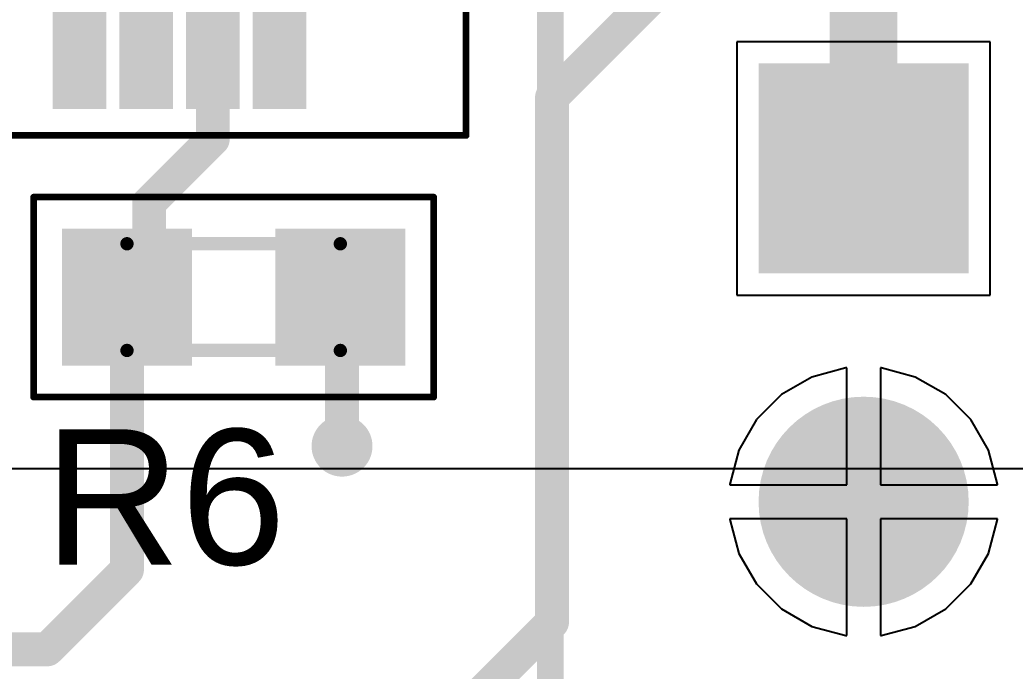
# Model space of a CAD drawing. Header units: inches. Extents: x -0.1 to 45, y 0.5 to 34.4.
# Drawn here: x 32.08 to 39.54, y 6.77 to 11.65 of the extents above; entities that cross this region are included whole.
import ezdxf

# ---------------------------------------------------------------- set-up
doc = ezdxf.new("R2010")
doc.units = ezdxf.units.IN
doc.styles.add('Arial', font='', dxfattribs={"height": 0.2})
doc.styles.get('Arial').set_extended_font_data('Arial')

# ---------------------------------------------------------------- blocks, each defined once
blk = doc.blocks.new('RESC1608X55N_52')
for color, points in [(216, [(-1.288, -0.513), (-1.288, 0.513), (-0.312, 0.513), (-0.312, -0.513)]), (8, [(-1.25, -0.475), (-1.25, 0.475), (-0.35, 0.475), (-0.35, -0.475)]), (1, [(-1.25, -0.475), (-1.25, 0.475), (-0.35, 0.475), (-0.35, -0.475)]), (216, [(0.312, -0.513), (0.312, 0.513), (1.288, 0.513), (1.288, -0.513)]), (8, [(0.35, -0.475), (0.35, 0.475), (1.25, 0.475), (1.25, -0.475)]), (1, [(0.35, -0.475), (0.35, 0.475), (1.25, 0.475), (1.25, -0.475)])]:
    blk.add_hatch(color=color).paths.add_polyline_path(points)
for points in [[(1.5, 0.75, 0.05, 0.05, 0), (-1.5, 0.75, 0.05, 0.05, 0)], [(-1.5, 0.75, 0.05, 0.05, 0), (-1.5, -0.75, 0.05, 0.05, 0)], [(1.5, 0.75, 0.05, 0.05, 0), (1.5, -0.75, 0.05, 0.05, 0)], [(-0.8, 0.4, 0.1, 0.1, 0), (-0.8, -0.4, 0.1, 0.1, 0)], [(0.8, 0.4, 0.1, 0.1, 0), (-0.8, 0.4, 0.1, 0.1, 0)], [(0.8, 0.4, 0.1, 0.1, 0), (0.8, -0.4, 0.1, 0.1, 0)], [(0.8, -0.4, 0.1, 0.1, 0), (-0.8, -0.4, 0.1, 0.1, 0)], [(1.5, -0.75, 0.05, 0.05, 0), (-1.5, -0.75, 0.05, 0.05, 0)]]:
    blk.add_lwpolyline(points, format="xyseb")
for points in [[(-1.5125, 0.75, 0.025, 0.025, 1), (-1.4875, 0.75, 0.025, 0.025, 1)], [(-1.5125, 0.75, 0.025, 0.025, 1), (-1.4875, 0.75, 0.025, 0.025, 1)], [(1.4875, 0.75, 0.025, 0.025, 1), (1.5125, 0.75, 0.025, 0.025, 1)], [(1.4875, 0.75, 0.025, 0.025, 1), (1.5125, 0.75, 0.025, 0.025, 1)], [(-0.825, 0.4, 0.05, 0.05, 1), (-0.775, 0.4, 0.05, 0.05, 1)], [(-0.825, 0.4, 0.05, 0.05, 1), (-0.775, 0.4, 0.05, 0.05, 1)], [(0.775, 0.4, 0.05, 0.05, 1), (0.825, 0.4, 0.05, 0.05, 1)], [(0.775, 0.4, 0.05, 0.05, 1), (0.825, 0.4, 0.05, 0.05, 1)], [(-0.825, -0.4, 0.05, 0.05, 1), (-0.775, -0.4, 0.05, 0.05, 1)], [(-0.825, -0.4, 0.05, 0.05, 1), (-0.775, -0.4, 0.05, 0.05, 1)], [(0.775, -0.4, 0.05, 0.05, 1), (0.825, -0.4, 0.05, 0.05, 1)], [(0.775, -0.4, 0.05, 0.05, 1), (0.825, -0.4, 0.05, 0.05, 1)], [(-1.5125, -0.75, 0.025, 0.025, 1), (-1.4875, -0.75, 0.025, 0.025, 1)], [(-1.5125, -0.75, 0.025, 0.025, 1), (-1.4875, -0.75, 0.025, 0.025, 1)], [(1.4875, -0.75, 0.025, 0.025, 1), (1.5125, -0.75, 0.025, 0.025, 1)], [(1.4875, -0.75, 0.025, 0.025, 1), (1.5125, -0.75, 0.025, 0.025, 1)]]:
    blk.add_lwpolyline(points, format="xyseb", close=True)
at = {"style": 'Arial'}
blk.add_text('R6', height=1.016, rotation=180, dxfattribs=at).set_placement((1.4224, 2.0066))
blk = doc.blocks.new('B2BXHAGU_64')
for color, points in [(216, [(-0.788, 0.788), (0.788, 0.788), (0.788, -0.788), (-0.788, -0.788)]), (6, [(-0.788, 0.788), (0.788, 0.788), (0.788, -0.788), (-0.788, -0.788)]), (9, [(-0.75, 0.75), (0.75, 0.75), (0.75, -0.75), (-0.75, -0.75)]), (1, [(-0.75, 0.75), (0.75, 0.75), (0.75, -0.75), (-0.75, -0.75)]), (5, [(-0.75, 0.75), (0.75, 0.75), (0.75, -0.75), (-0.75, -0.75)])]:
    blk.add_hatch(color=color).paths.add_polyline_path(points)
h = blk.add_hatch(color=216)
edge = h.paths.add_edge_path()
edge.add_arc((2.5, 0), 0.788, 0, 360)
h = blk.add_hatch(color=6)
edge = h.paths.add_edge_path()
edge.add_arc((2.5, 0), 0.788, 0, 360)
h = blk.add_hatch(color=9)
edge = h.paths.add_edge_path()
edge.add_arc((2.5, 0), 0.75, 0, 360)
h = blk.add_hatch(color=1)
edge = h.paths.add_edge_path()
edge.add_arc((2.5, 0), 0.75, 0, 360)
h = blk.add_hatch(color=5)
edge = h.paths.add_edge_path()
edge.add_arc((2.5, 0), 0.75, 0, 360)
h = blk.add_hatch(color=156)
edge = h.paths.add_edge_path()
edge.add_arc((0, 0), 0.5, 0, 360)
h = blk.add_hatch(color=156)
edge = h.paths.add_edge_path()
edge.add_arc((2.5, 0), 0.5, 0, 360)
for points in [[(-2.45, -2.35, 0.2, 0.2, 0), (-2.45, 3.4, 0.2, 0.2, 0)], [(4.95, 3.4, 0.2, 0.2, 0), (-2.45, 3.4, 0.2, 0.2, 0)], [(-2.45, -2.35, 0.1, 0.1, 0), (-2.45, 3.4, 0.1, 0.1, 0)], [(4.95, 3.4, 0.1, 0.1, 0), (-2.45, 3.4, 0.1, 0.1, 0)], [(4.95, -2.35, 0.2, 0.2, 0), (4.95, 3.4, 0.2, 0.2, 0)], [(4.95, -2.35, 0.1, 0.1, 0), (4.95, 3.4, 0.1, 0.1, 0)], [(4.95, -2.35, 0.2, 0.2, 0), (-2.45, -2.35, 0.2, 0.2, 0)], [(4.95, -2.35, 0.1, 0.1, 0), (-2.45, -2.35, 0.1, 0.1, 0)]]:
    blk.add_lwpolyline(points, format="xyseb")
for points in [[(-2.5, 3.4, 0.1, 0.1, 1), (-2.4, 3.4, 0.1, 0.1, 1)], [(-2.5, 3.4, 0.1, 0.1, 1), (-2.4, 3.4, 0.1, 0.1, 1)], [(-2.475, 3.4, 0.05, 0.05, 1), (-2.425, 3.4, 0.05, 0.05, 1)], [(-2.475, 3.4, 0.05, 0.05, 1), (-2.425, 3.4, 0.05, 0.05, 1)], [(4.9, 3.4, 0.1, 0.1, 1), (5, 3.4, 0.1, 0.1, 1)], [(4.9, 3.4, 0.1, 0.1, 1), (5, 3.4, 0.1, 0.1, 1)], [(4.925, 3.4, 0.05, 0.05, 1), (4.975, 3.4, 0.05, 0.05, 1)], [(4.925, 3.4, 0.05, 0.05, 1), (4.975, 3.4, 0.05, 0.05, 1)], [(-3.048, 0, 0.254, 0.254, 1), (-3.302, 0, 0.254, 0.254, 1)], [(-3.3655, 0, 0.127, 0.127, 1), (-3.2385, 0, 0.127, 0.127, 1)], [(-3.1115, 0, 0.127, 0.127, 1), (-2.9845, 0, 0.127, 0.127, 1)], [(-2.5, -2.35, 0.1, 0.1, 1), (-2.4, -2.35, 0.1, 0.1, 1)], [(-2.5, -2.35, 0.1, 0.1, 1), (-2.4, -2.35, 0.1, 0.1, 1)], [(-2.475, -2.35, 0.05, 0.05, 1), (-2.425, -2.35, 0.05, 0.05, 1)], [(-2.475, -2.35, 0.05, 0.05, 1), (-2.425, -2.35, 0.05, 0.05, 1)], [(4.9, -2.35, 0.1, 0.1, 1), (5, -2.35, 0.1, 0.1, 1)], [(4.9, -2.35, 0.1, 0.1, 1), (5, -2.35, 0.1, 0.1, 1)], [(4.925, -2.35, 0.05, 0.05, 1), (4.975, -2.35, 0.05, 0.05, 1)], [(4.925, -2.35, 0.05, 0.05, 1), (4.975, -2.35, 0.05, 0.05, 1)]]:
    blk.add_lwpolyline(points, format="xyseb", close=True)
blk = doc.blocks.new('QFN50P300X300X80_17N_D_68')
for color, points in [(216, [(-0.9508, 1.0492), (-0.9508, 1.9508), (-0.5492, 1.9508), (-0.5492, 1.0492)]), (216, [(-0.4508, 1.0492), (-0.4508, 1.9508), (-0.0492, 1.9508), (-0.0492, 1.0492)]), (216, [(0.0492, 1.0492), (0.0492, 1.9508), (0.4508, 1.9508), (0.4508, 1.0492)]), (216, [(0.5492, 1.0492), (0.5492, 1.9508), (0.9508, 1.9508), (0.9508, 1.0492)]), (8, [(-0.9, 1.1), (-0.9, 1.9), (-0.6, 1.9), (-0.6, 1.1)]), (1, [(-0.9, 1.1), (-0.9, 1.9), (-0.6, 1.9), (-0.6, 1.1)]), (8, [(-0.4, 1.1), (-0.4, 1.9), (-0.1, 1.9), (-0.1, 1.1)]), (1, [(-0.4, 1.1), (-0.4, 1.9), (-0.1, 1.9), (-0.1, 1.1)]), (8, [(0.1, 1.1), (0.1, 1.9), (0.4, 1.9), (0.4, 1.1)]), (1, [(0.1, 1.1), (0.1, 1.9), (0.4, 1.9), (0.4, 1.1)]), (8, [(0.6, 1.1), (0.6, 1.9), (0.9, 1.9), (0.9, 1.1)]), (1, [(0.6, 1.1), (0.6, 1.9), (0.9, 1.9), (0.9, 1.1)]), (216, [(-1.9508, 0.9508), (-1.0492, 0.9508), (-1.0492, 0.5492), (-1.9508, 0.5492)]), (8, [(-1.9, 0.9), (-1.1, 0.9), (-1.1, 0.6), (-1.9, 0.6)]), (1, [(-1.9, 0.9), (-1.1, 0.9), (-1.1, 0.6), (-1.9, 0.6)]), (216, [(-0.9308, -0.9308), (-0.9308, 0.9308), (0.9308, 0.9308), (0.9308, -0.9308)]), (216, [(1.0492, 0.9508), (1.9508, 0.9508), (1.9508, 0.5492), (1.0492, 0.5492)]), (8, [(1.1, 0.9), (1.9, 0.9), (1.9, 0.6), (1.1, 0.6)]), (1, [(1.1, 0.9), (1.9, 0.9), (1.9, 0.6), (1.1, 0.6)]), (8, [(-0.88, -0.88), (-0.88, 0.88), (0.88, 0.88), (0.88, -0.88)]), (1, [(-0.88, -0.88), (-0.88, 0.88), (0.88, 0.88), (0.88, -0.88)]), (216, [(-1.9508, 0.4508), (-1.0492, 0.4508), (-1.0492, 0.0492), (-1.9508, 0.0492)]), (216, [(1.0492, 0.4508), (1.9508, 0.4508), (1.9508, 0.0492), (1.0492, 0.0492)]), (8, [(-1.9, 0.4), (-1.1, 0.4), (-1.1, 0.1), (-1.9, 0.1)]), (1, [(-1.9, 0.4), (-1.1, 0.4), (-1.1, 0.1), (-1.9, 0.1)]), (8, [(1.1, 0.4), (1.9, 0.4), (1.9, 0.1), (1.1, 0.1)]), (1, [(1.1, 0.4), (1.9, 0.4), (1.9, 0.1), (1.1, 0.1)]), (216, [(-1.9508, -0.0492), (-1.0492, -0.0492), (-1.0492, -0.4508), (-1.9508, -0.4508)]), (216, [(1.0492, -0.0492), (1.9508, -0.0492), (1.9508, -0.4508), (1.0492, -0.4508)]), (8, [(-1.9, -0.1), (-1.1, -0.1), (-1.1, -0.4), (-1.9, -0.4)]), (1, [(-1.9, -0.1), (-1.1, -0.1), (-1.1, -0.4), (-1.9, -0.4)]), (8, [(1.1, -0.1), (1.9, -0.1), (1.9, -0.4), (1.1, -0.4)]), (1, [(1.1, -0.1), (1.9, -0.1), (1.9, -0.4), (1.1, -0.4)]), (216, [(-1.9508, -0.5492), (-1.0492, -0.5492), (-1.0492, -0.9508), (-1.9508, -0.9508)]), (216, [(1.0492, -0.5492), (1.9508, -0.5492), (1.9508, -0.9508), (1.0492, -0.9508)]), (8, [(-1.9, -0.6), (-1.1, -0.6), (-1.1, -0.9), (-1.9, -0.9)]), (1, [(-1.9, -0.6), (-1.1, -0.6), (-1.1, -0.9), (-1.9, -0.9)]), (8, [(1.1, -0.6), (1.9, -0.6), (1.9, -0.9), (1.1, -0.9)]), (1, [(1.1, -0.6), (1.9, -0.6), (1.9, -0.9), (1.1, -0.9)]), (216, [(-0.9508, -1.9508), (-0.9508, -1.0492), (-0.5492, -1.0492), (-0.5492, -1.9508)]), (8, [(-0.9, -1.9), (-0.9, -1.1), (-0.6, -1.1), (-0.6, -1.9)]), (1, [(-0.9, -1.9), (-0.9, -1.1), (-0.6, -1.1), (-0.6, -1.9)]), (216, [(-0.4508, -1.9508), (-0.4508, -1.0492), (-0.0492, -1.0492), (-0.0492, -1.9508)]), (8, [(-0.4, -1.9), (-0.4, -1.1), (-0.1, -1.1), (-0.1, -1.9)]), (1, [(-0.4, -1.9), (-0.4, -1.1), (-0.1, -1.1), (-0.1, -1.9)]), (216, [(0.0492, -1.9508), (0.0492, -1.0492), (0.4508, -1.0492), (0.4508, -1.9508)]), (8, [(0.1, -1.9), (0.1, -1.1), (0.4, -1.1), (0.4, -1.9)]), (1, [(0.1, -1.9), (0.1, -1.1), (0.4, -1.1), (0.4, -1.9)]), (216, [(0.5492, -1.9508), (0.5492, -1.0492), (0.9508, -1.0492), (0.9508, -1.9508)]), (8, [(0.6, -1.9), (0.6, -1.1), (0.9, -1.1), (0.9, -1.9)]), (1, [(0.6, -1.9), (0.6, -1.1), (0.9, -1.1), (0.9, -1.9)])]:
    blk.add_hatch(color=color).paths.add_polyline_path(points)
for points in [[(-2.15, 2.15, 0.05, 0.05, 0), (2.15, 2.15, 0.05, 0.05, 0)], [(-2.15, -2.15, 0.05, 0.05, 0), (-2.15, 2.15, 0.05, 0.05, 0)], [(2.15, -2.15, 0.05, 0.05, 0), (2.15, 2.15, 0.05, 0.05, 0)], [(-2.15, -2.15, 0.05, 0.05, 0), (2.15, -2.15, 0.05, 0.05, 0)]]:
    blk.add_lwpolyline(points, format="xyseb")
for points in [[(-2.1625, 2.15, 0.025, 0.025, 1), (-2.1375, 2.15, 0.025, 0.025, 1)], [(-2.1625, 2.15, 0.025, 0.025, 1), (-2.1375, 2.15, 0.025, 0.025, 1)], [(2.1375, 2.15, 0.025, 0.025, 1), (2.1625, 2.15, 0.025, 0.025, 1)], [(2.1375, 2.15, 0.025, 0.025, 1), (2.1625, 2.15, 0.025, 0.025, 1)], [(-1.6764, 1.397, 0.25, 0.25, 1), (-1.8796, 1.397, 0.25, 0.25, 1)], [(-1.9421, 1.397, 0.125, 0.125, 1), (-1.8171, 1.397, 0.125, 0.125, 1)], [(-1.7389, 1.397, 0.125, 0.125, 1), (-1.6139, 1.397, 0.125, 0.125, 1)], [(-2.1625, -2.15, 0.025, 0.025, 1), (-2.1375, -2.15, 0.025, 0.025, 1)], [(-2.1625, -2.15, 0.025, 0.025, 1), (-2.1375, -2.15, 0.025, 0.025, 1)], [(2.1375, -2.15, 0.025, 0.025, 1), (2.1625, -2.15, 0.025, 0.025, 1)], [(2.1375, -2.15, 0.025, 0.025, 1), (2.1625, -2.15, 0.025, 0.025, 1)]]:
    blk.add_lwpolyline(points, format="xyseb", close=True)
at = {"style": 'Arial'}
blk.add_text('IC1', height=1.016, rotation=90, dxfattribs=at).set_placement((-2.3114, -1.2286))

msp = doc.modelspace()

# ---------------------------------------------------------------- hatches: boundary and pattern name
h = msp.add_hatch(color=216)
edge = h.paths.add_edge_path()
edge.add_arc((34.4932, 8.4582), 0.2285, 0, 360)
h = msp.add_hatch(color=6)
edge = h.paths.add_edge_path()
edge.add_arc((34.4932, 8.4582), 0.2285, 0, 360)
h = msp.add_hatch(color=1)
edge = h.paths.add_edge_path()
edge.add_arc((34.4932, 8.4582), 0.1905, 0, 360)
h = msp.add_hatch(color=5)
edge = h.paths.add_edge_path()
edge.add_arc((34.4932, 8.4582), 0.1905, 0, 360)
h = msp.add_hatch(color=16)
edge = h.paths.add_edge_path()
edge.add_arc((34.4932, 8.4582), 0.127, 0, 360)

# ---------------------------------------------------------------- linework, layer by layer
for p, q in [((39.3548, 11.491), (37.4548, 11.491)), ((37.4548, 11.491), (37.4548, 9.591)), ((39.3548, 9.591), (39.3548, 11.491)), ((37.4548, 9.591), (39.3548, 9.591)), ((38.2726, 9.045), (38.0173, 8.9766)), ((38.2778, 9.045), (38.2726, 9.045)), ((38.2778, 8.168), (38.2778, 9.045)), ((38.537, 9.045), (38.5318, 9.045)), ((38.5318, 9.045), (38.5318, 8.168)), ((38.7923, 8.9766), (38.537, 9.045)), ((38.0173, 8.9766), (37.7883, 8.8444)), ((39.0213, 8.8444), (38.7923, 8.9766)), ((37.7883, 8.8444), (37.6014, 8.6575)), ((39.2082, 8.6575), (39.0213, 8.8444)), ((37.6014, 8.6575), (37.4692, 8.4285)), ((39.3404, 8.4285), (39.2082, 8.6575)), ((37.4692, 8.4285), (37.4008, 8.1732)), ((39.4088, 8.1732), (39.3404, 8.4285)), ((26.9302, 8.2907), (44.9302, 8.2907)), ((37.4008, 8.1732), (37.4008, 8.168)), ((37.4008, 8.168), (38.2778, 8.168)), ((38.5318, 8.168), (39.4088, 8.168)), ((39.4088, 8.168), (39.4088, 8.1732)), ((38.2778, 7.914), (37.4008, 7.914)), ((37.4008, 7.914), (37.4008, 7.9088)), ((38.2778, 7.037), (38.2778, 7.914)), ((39.4088, 7.914), (38.5318, 7.914)), ((38.5318, 7.914), (38.5318, 7.037)), ((39.4088, 7.9088), (39.4088, 7.914)), ((37.4008, 7.9088), (37.4692, 7.6535)), ((39.3404, 7.6535), (39.4088, 7.9088)), ((37.4692, 7.6535), (37.6014, 7.4245)), ((39.2082, 7.4245), (39.3404, 7.6535)), ((37.6014, 7.4245), (37.7883, 7.2376)), ((39.0213, 7.2376), (39.2082, 7.4245)), ((37.7883, 7.2376), (38.0173, 7.1054)), ((38.7923, 7.1054), (39.0213, 7.2376)), ((38.0173, 7.1054), (38.2726, 7.037)), ((38.537, 7.037), (38.7923, 7.1054)), ((38.2726, 7.037), (38.2778, 7.037)), ((38.5318, 7.037), (38.537, 7.037))]:
    msp.add_line(p, q)
for points in [[(38.4048, 10.541, 0.508, 0.508, 0), (38.4048, 12.0142, 0.508, 0.508, 0)], [(36.068, 11.0744, 0.254, 0.254, 0), (37.0078, 12.0142, 0.254, 0.254, 0)], [(33.524, 10.7602, 0.254, 0.254, 0), (33.524, 11.438, 0.254, 0.254, 0)], [(36.068, 7.1374, 0.254, 0.254, 0), (36.068, 11.0744, 0.254, 0.254, 0)], [(33.0468, 10.283, 0.254, 0.254, 0), (33.524, 10.7602, 0.254, 0.254, 0)], [(33.0468, 9.7672, 0.254, 0.254, 0), (33.0468, 10.283, 0.254, 0.254, 0)], [(32.8804, 9.6008, 0.254, 0.254, 0), (33.0468, 9.7672, 0.254, 0.254, 0)], [(32.8804, 7.5312, 0.254, 0.254, 0), (32.8804, 9.5758, 0.254, 0.254, 0)], [(34.4804, 9.5758, 0.254, 0.254, 0), (34.4932, 9.563, 0.254, 0.254, 0)], [(34.4932, 8.4582, 0.254, 0.254, 0), (34.4932, 9.563, 0.254, 0.254, 0)], [(32.2834, 6.9342, 0.254, 0.254, 0), (32.8804, 7.5312, 0.254, 0.254, 0)], [(34.0234, 5.0928, 0.254, 0.254, 0), (36.068, 7.1374, 0.254, 0.254, 0)], [(30.7212, 6.9342, 0.254, 0.254, 0), (32.2834, 6.9342, 0.254, 0.254, 0)]]:
    msp.add_lwpolyline(points, format="xyseb")
for points in [[(33.4605, 11.438, 0.127, 0.127, 1), (33.5875, 11.438, 0.127, 0.127, 1)], [(36.0045, 11.0744, 0.127, 0.127, 1), (36.1315, 11.0744, 0.127, 0.127, 1)], [(36.0045, 11.0744, 0.127, 0.127, 1), (36.1315, 11.0744, 0.127, 0.127, 1)], [(33.4605, 10.7602, 0.127, 0.127, 1), (33.5875, 10.7602, 0.127, 0.127, 1)], [(33.4605, 10.7602, 0.127, 0.127, 1), (33.5875, 10.7602, 0.127, 0.127, 1)], [(38.2778, 10.541, 0.254, 0.254, 1), (38.5318, 10.541, 0.254, 0.254, 1)], [(32.9833, 10.283, 0.127, 0.127, 1), (33.1103, 10.283, 0.127, 0.127, 1)], [(32.9833, 10.283, 0.127, 0.127, 1), (33.1103, 10.283, 0.127, 0.127, 1)], [(32.9833, 9.7672, 0.127, 0.127, 1), (33.1103, 9.7672, 0.127, 0.127, 1)], [(32.9833, 9.7672, 0.127, 0.127, 1), (33.1103, 9.7672, 0.127, 0.127, 1)], [(32.8169, 9.6008, 0.127, 0.127, 1), (32.9439, 9.6008, 0.127, 0.127, 1)], [(32.8169, 9.5758, 0.127, 0.127, 1), (32.9439, 9.5758, 0.127, 0.127, 1)], [(34.4169, 9.5758, 0.127, 0.127, 1), (34.5439, 9.5758, 0.127, 0.127, 1)], [(34.4297, 9.563, 0.127, 0.127, 1), (34.5567, 9.563, 0.127, 0.127, 1)], [(34.4297, 9.563, 0.127, 0.127, 1), (34.5567, 9.563, 0.127, 0.127, 1)], [(34.4297, 8.4582, 0.127, 0.127, 1), (34.5567, 8.4582, 0.127, 0.127, 1)], [(32.8169, 7.5312, 0.127, 0.127, 1), (32.9439, 7.5312, 0.127, 0.127, 1)], [(32.8169, 7.5312, 0.127, 0.127, 1), (32.9439, 7.5312, 0.127, 0.127, 1)], [(36.0045, 7.1374, 0.127, 0.127, 1), (36.1315, 7.1374, 0.127, 0.127, 1)], [(36.0045, 7.1374, 0.127, 0.127, 1), (36.1315, 7.1374, 0.127, 0.127, 1)], [(32.2199, 6.9342, 0.127, 0.127, 1), (32.3469, 6.9342, 0.127, 0.127, 1)], [(32.2199, 6.9342, 0.127, 0.127, 1), (32.3469, 6.9342, 0.127, 0.127, 1)]]:
    msp.add_lwpolyline(points, format="xyseb", close=True)

# ---------------------------------------------------------------- block references
msp.add_blockref('QFN50P300X300X80_17N_D_68', (33.274, 12.938))
for name, p, rotation in [('B2BXHAGU_64', (38.4048, 10.541), 270), ('RESC1608X55N_52', (33.6804, 9.5758), 180)]:
    msp.add_blockref(name, p, dxfattribs=dict(rotation=rotation))

doc.saveas('drawing.dxf')
